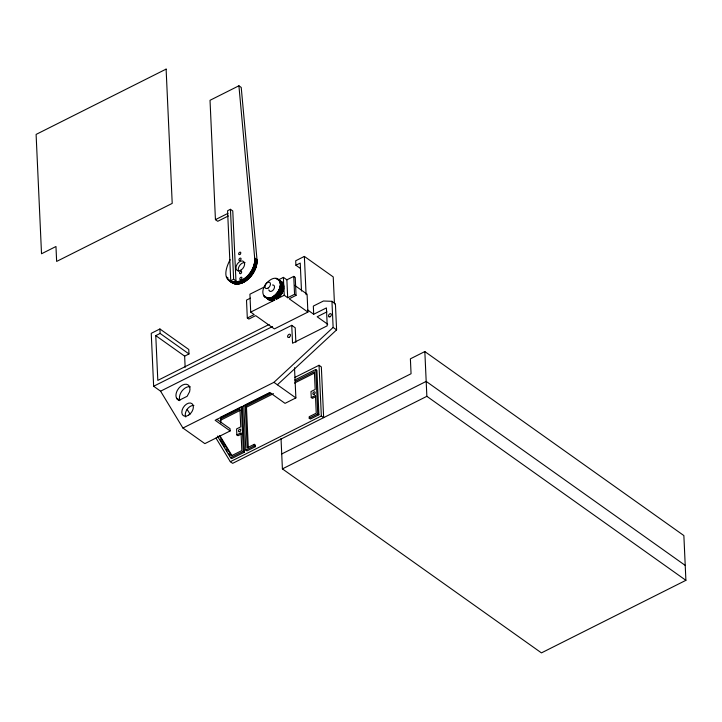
<?xml version="1.0" encoding="UTF-8"?>
<svg xmlns="http://www.w3.org/2000/svg" width="722" height="722" viewBox="0 0 722 722"><rect width="100%" height="100%" fill="white"/><g stroke="black" fill="none" stroke-linecap="round" stroke-linejoin="round"><path stroke-width="1.08" d="M230.119 259.676C212.214 294.116 256.5 284.865 254.704 258.142L238.91 85.792L210.021 100.304L215.436 219.65L217.746 221.293L228.342 215.968M229.659 281.057C242.402 290.894 258.079 272.663 257.014 259.776L241.22 87.425L238.91 85.792M280.362 284.495C277.988 267.88 255.796 288.701 265.109 297.157C271.228 300.605 277.799 293.737 279.658 288.222C280.127 280.434 286.12 288.096 282.564 292.076C280.75 295.442 276.788 302.148 272.997 296.661M283.827 286.959L282.771 282.843L279.667 280.822M160.573 391.18L182.928 428.047L273.936 382.335L333.131 327.427L331.949 301.318L323.438 301.011L313.33 306.092L313.7 314.26L326.416 307.915L327.228 325.812L292.554 343.23L291.742 325.324L160.573 391.18L153.642 386.252L151.241 333.329L159.905 328.97L188.776 349.475L188.974 353.951L184.642 356.136L155.772 335.622L160.113 333.447L188.974 353.951M277.401 384.79L336.596 329.882L335.414 303.781L331.949 301.318M278.566 279.838L283.412 277.374L286.878 279.829L287.69 297.735L294.558 294.287L296.056 295.352L289.197 298.8L307.897 312.084L274.387 328.925L255.678 315.631L248.819 319.079L247.312 318.014L246.5 300.108L250.426 298.141M264.866 286.724L249.902 294.206L250.715 312.103L274.956 299.91L271.49 297.446M233.062 282.383L235.95 280.93L232.773 210.941L230.462 209.299L227.574 210.752L230.751 280.741L235.083 283.981M215.436 219.65L227.953 213.36M230.751 280.741L233.639 279.288L235.95 280.93M334.466 303.962L333.23 276.923L304.368 256.418L295.695 260.768L295.903 265.245L300.415 268.449M295.903 265.245L300.235 263.07L301.507 291.038M286.878 279.829L293.746 276.382L295.244 277.456L296.056 295.352M247.312 318.014L254.18 314.566L250.715 312.103M269.162 324.449L157.811 380.386L155.772 335.622M153.642 386.252L272.519 326.543M326.94 311.85L317.166 316.759L327.725 324.259M294.982 377.353L319.034 365.278L321.344 366.911L323.646 417.641L321.335 415.998L319.034 365.278M220.39 417.388L241.347 406.865L242.502 407.686L244.514 452.143L231.717 458.569L230.562 457.748L217.412 436.088M244.794 405.123L269.775 392.578M294.757 380.034L315.74 369.493L316.895 370.314L318.916 414.771L310.388 419.049L309.233 418.237L309.169 416.738L316.245 413.183L315.442 395.43L311.254 397.533L310.983 391.568L315.171 389.465L314.368 371.713L295.352 381.261M220.472 418.868L239.966 409.076L240.769 426.828L236.581 428.94L236.852 434.906L238.007 435.727L241.365 434.039M243.801 405.629L245.814 450.086L246.969 450.907L255.498 446.629L255.426 445.131L254.27 444.31L247.195 447.866L245.309 406.396L271.328 393.328M220.652 420.177L240.146 410.385M245.309 406.396L246.464 407.217L273.485 393.643M294.504 383.084L314.521 373.03M216.799 419.283L230.047 428.697L230.147 430.935L204.868 443.633L182.928 428.047M294.504 367.706L295.876 397.921L285.046 403.354L270.037 392.696L215.138 420.267L230.147 430.935M236.852 434.906L241.04 432.803L241.852 450.555L231.437 455.781L219.244 435.709M315.758 396.676L312.409 398.354L311.254 397.533M281.02 438.498L282.401 468.885L541.437 652.887L685.9 580.326L683.869 535.571L424.834 351.569L410.385 358.825L411.062 373.743L232.637 463.353L230.327 461.71L215.995 438.101M230.562 457.748L243.359 451.322L244.514 452.143M245.814 450.086L254.343 445.808L255.498 446.629M309.233 418.237L317.761 413.95L318.916 414.771M230.327 461.71L321.335 415.998M281.724 453.967L426.188 381.406L685.223 565.407M282.401 468.885L426.864 396.324L685.9 580.326M276.463 299.125L284.233 295.271L287.69 297.735M267.149 297.825C268.052 301.986 279.676 301.255 271.192 297.572M294.621 285.325L307.085 294.188L307.897 312.084M254.704 258.142L257.014 259.776M254.74 258.656L257.05 260.299M254.749 259.18L257.059 260.822M254.749 259.712L257.059 261.355M254.731 260.254L257.041 261.896M254.695 260.804L257.005 262.447M254.631 261.355L256.942 262.998M254.559 261.915L256.87 263.557M254.469 262.483L256.779 264.117M277.185 278.647L282.293 282.239M276.707 278.484L282.618 282.627M276.454 278.412L279.053 280.262M279.306 280.38L282.907 283.06M276.201 278.358L278.8 280.208M279.576 280.822L283.042 283.286M254.361 263.052L256.671 264.685M279.694 281.066L283.159 283.52M279.811 281.309L283.277 283.773M279.91 281.562L283.376 284.026M254.243 263.62L256.545 265.263M280.001 281.824L283.466 284.287M280.082 282.094L283.547 284.558M280.154 282.374L283.62 284.838M254.099 264.198L256.409 265.84M280.217 282.654L283.683 285.118M280.271 282.952L283.737 285.407L283.412 277.374M280.307 283.25L283.773 285.704M253.936 264.775L256.247 266.409M280.344 283.547L283.8 286.011M280.362 283.863L283.827 286.318M280.371 284.179L283.827 286.634M253.765 265.353L256.075 266.996M253.575 265.931L255.886 267.573M280.353 284.82L283.818 287.284L284.233 295.271M280.335 285.154L283.791 287.609M253.368 266.508L255.678 268.151M280.298 285.479L283.764 287.943M280.253 285.822L283.719 288.277M253.142 267.086L255.453 268.728M280.199 286.156L283.665 288.62M280.136 286.499L283.602 288.962M252.899 267.663L255.209 269.306M280.064 286.842L283.52 289.305M279.974 287.185L283.439 289.648M279.883 287.527L283.34 289.991M252.646 268.241L254.956 269.875M279.775 287.879L283.241 290.343M252.375 268.81L254.685 270.452M279.658 288.222L283.123 290.686M279.531 288.574L282.997 291.038M252.095 269.378L254.406 271.021M279.405 288.917L282.862 291.381M333.131 327.427L336.596 329.882M279.261 289.269L282.717 291.724M251.797 269.947L254.099 271.58M279.107 289.612L282.564 292.076M307.635 309.955L313.7 314.26M251.482 270.497L253.792 272.14M278.945 289.955L282.41 292.419M278.773 290.298L282.239 292.753M251.157 271.057L253.467 272.699M278.593 290.632L282.058 293.096M278.403 290.966L281.869 293.43M250.814 271.598L253.124 273.241M278.205 291.3L281.67 293.764M250.462 272.14L252.772 273.782M278.006 291.634L281.472 294.089M277.789 291.95L281.255 294.414M250.092 272.672L252.402 274.315M277.573 292.275L281.038 294.738M277.347 292.59L280.813 295.045M249.722 273.196L252.032 274.838M277.113 292.897L280.578 295.361M249.334 273.719L251.644 275.353M276.878 293.204L280.335 295.659M276.625 293.502L280.091 295.957M248.928 274.225L251.238 275.858M276.373 293.791L279.838 296.255M276.12 294.071L279.585 296.534M248.521 274.721L250.832 276.355M275.858 294.35L279.324 296.814M275.587 294.621L279.053 297.085M248.097 275.199L250.408 276.842M275.317 294.883L278.782 297.347M247.673 275.678L249.983 277.32M275.037 295.136L278.502 297.599M274.757 295.379L278.223 297.843M247.231 276.138L249.541 277.78M274.468 295.623L277.934 298.078M274.18 295.849L277.645 298.312M246.789 276.589L249.099 278.232M273.891 296.065L277.356 298.529M246.328 277.022L248.639 278.665M273.593 296.273L277.058 298.737M273.304 296.471L276.761 298.935M245.868 277.447L248.178 279.089M245.399 277.862L247.709 279.495M244.92 278.25L247.231 279.892M244.442 278.629L246.753 280.271M270.885 297.681L274.351 300.144M243.955 278.999L246.265 280.632M270.588 297.789L274.053 300.244M270.29 297.879L273.746 300.334M269.992 297.951L273.448 300.415M243.467 279.342L245.778 280.984M269.694 298.024L273.16 300.478M269.396 298.078L272.862 300.532M269.107 298.114L272.573 300.578M242.971 279.676L245.281 281.318M268.819 298.141L272.284 300.605M268.539 298.159L272.004 300.623M242.475 279.992L244.785 281.634M268.259 298.168L271.725 300.632M267.979 298.159L271.445 300.623M267.447 298.114L271.174 300.605M263.81 295.605L266.409 297.446M267.185 298.069L270.642 300.532M241.978 280.289L244.28 281.932M263.936 295.83L270.389 300.478M264.225 296.264L270.136 300.406M264.559 296.652L269.423 300.135M241.473 280.569L243.783 282.212M240.968 280.831L243.278 282.473M240.462 281.075L242.772 282.717M239.957 281.3L242.267 282.943M239.451 281.508L241.762 283.15M238.955 281.697L241.265 283.331M238.45 281.86L240.76 283.502M237.953 282.013L240.264 283.656M237.457 282.14L239.767 283.782M236.96 282.248L239.271 283.89M236.473 282.338L238.783 283.981M235.986 282.41L238.296 284.053M235.507 282.464L237.818 284.098M235.038 282.492L237.339 284.134M234.569 282.501L236.879 284.143M226.591 276.995L228.134 278.087M234.108 282.492L236.419 284.134M233.657 282.455L235.968 284.098M233.206 282.41L235.516 284.053M227.601 278.972L229.145 280.064M232.349 282.248L234.659 283.89M227.854 279.324L230.165 280.966M231.527 282.004L234.244 283.773M228.396 279.974L231.97 282.699M231.13 281.851L233.441 283.493M228.694 280.271L233.053 283.322M291.742 325.324L295.208 327.788L295.867 342.336M273.936 382.335L295.876 397.921M176.61 398.264L179.291 400.259M176.809 398.589L179.318 400.223L187.151 396.288L189.588 391.703A8.98 5.776 -54.6 0 0 186.294 384.239A8.98 5.776 -54.6 0 0 177.386 390.295L177.242 390.575A8.98 5.776 -54.6 0 0 176.592 398.228L179.525 400.602M177.061 398.914L179.074 400.448M177.486 399.356L179.218 400.584M219.822 435.574L232.006 455.645M220.282 439.734L224.858 447.27M226.004 449.147L227.141 451.033M228.856 453.858L230.002 455.744M193.893 405.466A7.4 4.765 -54.6 0 0 187.133 409.356L190.057 414.139M424.834 351.569L426.864 396.324M315.74 369.493L317.761 413.95M304.368 256.418L306.101 294.702M293.746 276.382L294.558 294.287M254.27 444.31L254.343 445.808M246.464 407.217L248.296 447.568M241.347 406.865L243.359 451.322M230.462 209.299L233.639 279.288M220.67 417.379L220.923 422.975M184.642 356.136L185.148 367.317M159.905 328.97L160.113 333.447M238.594 271.129A5.55 3.574 -54.6 0 1 239.885 265.209A5.55 3.574 -54.6 0 1 245.11 262.682M185.798 416.991A7.4 4.765 -54.6 0 1 187.133 409.356M179.868 400.295A8.98 5.776 -54.6 0 1 182.043 390.927A8.98 5.776 -54.6 0 1 190.283 386.793M272.528 285A3.61 2.319 -54.6 0 1 273.809 289.215A3.61 2.319 -54.6 0 1 269.135 290.623M268.945 290.118A3.61 2.319 -54.6 0 1 268.891 289.838M166.114 69.113L36.1 134.418L41.524 253.765L55.964 246.509L56.641 261.427L172.215 203.387L166.114 69.113M241.094 270.037A5.55 3.574 -54.6 0 0 243.585 261.436A5.55 3.574 -54.6 0 0 236.193 266.256A5.55 3.574 -54.6 0 0 241.094 270.037M240.913 279.558A1.39 0.893 -54.6 0 0 241.771 277.41A1.39 0.893 -54.6 0 0 239.894 278.358A1.39 0.893 -54.6 0 0 240.913 279.558M239.776 254.496A1.39 0.893 -54.6 0 0 240.634 252.348A1.39 0.893 -54.6 0 0 238.756 253.296A1.39 0.893 -54.6 0 0 239.776 254.496M240.047 260.462A1.39 0.893 -54.6 0 0 240.904 258.314A1.39 0.893 -54.6 0 0 239.027 259.261A1.39 0.893 -54.6 0 0 240.047 260.462M240.643 273.593A1.39 0.893 -54.6 0 0 241.5 271.445A1.39 0.893 -54.6 0 0 239.623 272.384A1.39 0.893 -54.6 0 0 240.643 273.593M314.061 394.293A1.48 0.957 -54.6 0 0 314.982 392.001A1.48 0.957 -54.6 0 0 312.978 393.012A1.48 0.957 -54.6 0 0 314.061 394.293M239.659 431.666A1.48 0.957 -54.6 0 0 240.579 429.373A1.48 0.957 -54.6 0 0 238.576 430.375A1.48 0.957 -54.6 0 0 239.659 431.666M188.668 415.105A7.4 4.765 -54.6 0 0 191.98 403.643A7.4 4.765 -54.6 0 0 182.134 410.06A7.4 4.765 -54.6 0 0 188.668 415.105M329.99 316.796A1.85 1.191 -54.6 0 0 331.145 313.926A1.85 1.191 -54.6 0 0 328.636 315.189A1.85 1.191 -54.6 0 0 329.99 316.796M289.134 337.318A1.85 1.191 -54.6 0 0 290.244 334.448A1.85 1.191 -54.6 0 0 287.744 335.748A1.85 1.191 -54.6 0 0 289.134 337.318M268.178 288.024A3.61 2.319 -54.6 0 0 269.784 282.437A3.61 2.319 -54.6 0 0 264.983 285.578A3.61 2.319 -54.6 0 0 268.178 288.024"/></g></svg>
